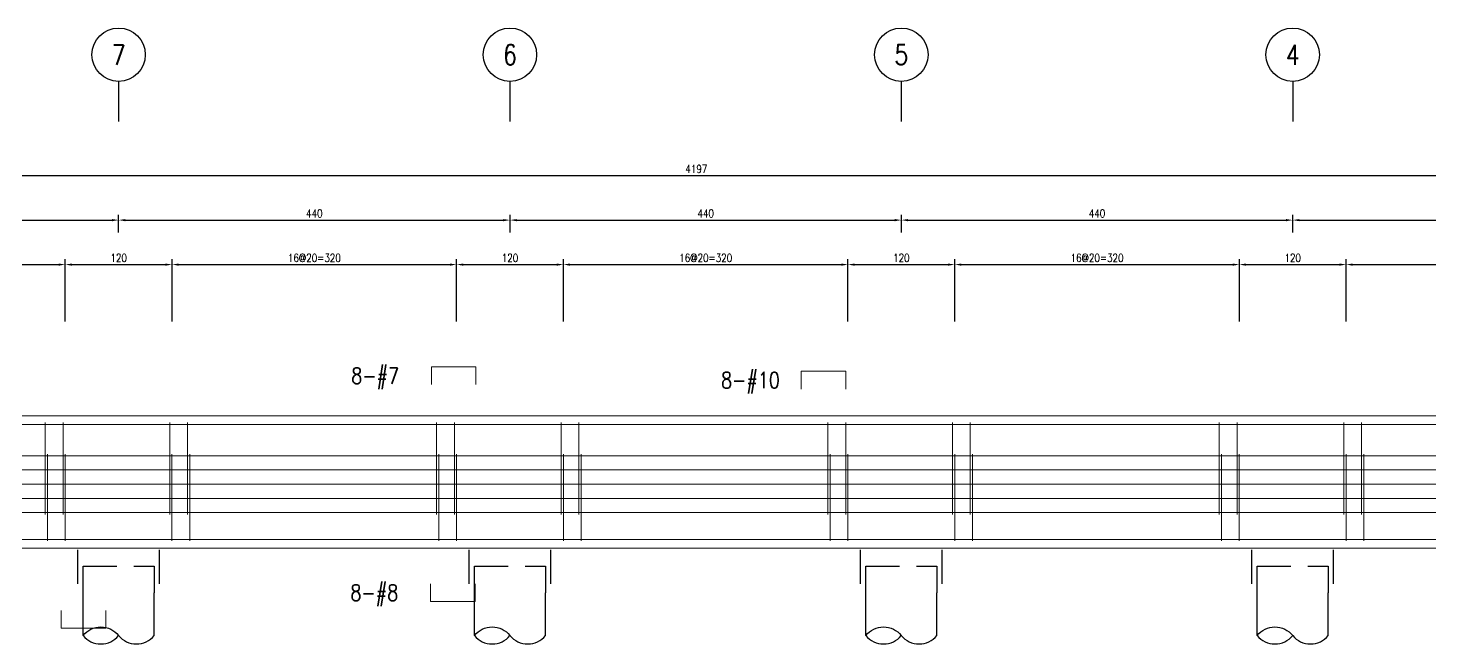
# Model space of a CAD drawing. Extents: x -4754 to 4976, y -19960 to 3841.
# Drawn here: x 1082 to 2658, y -17001 to -16309 of the extents above; entities that cross this region are included whole.
import ezdxf
from ezdxf.enums import TextEntityAlignment as Align

# ---------------------------------------------------------------- set-up
doc = ezdxf.new("R2010")
doc.units = 0
doc.header["$LTSCALE"] = 3
doc.linetypes.add('DASHED', pattern=[19.05, 12.7, -6.35])
doc.layers.get('0').update_dxf_attribs({"linetype": 'CONTINUOUS'})
doc.layers.add('HB_0', color=7, linetype='CONTINUOUS', transparency=0.5)
for name, color, linetype in [('HB_DIM', 1, 'CONTINUOUS'), ('HB_TXT_CTEXT', 2, 'CONTINUOUS'), ('鋼筋', 3, 'CONTINUOUS')]:
    doc.layers.add(name, color=color, linetype=linetype)
doc.styles.get("Standard").update_dxf_attribs({"font": 'ROMANS.shx', "width": 0.8, "bigfont": 'chineset.shx'})
doc.dimstyles.new('30', dxfattribs={"dimscale": 3, "dimtxt": 3, "dimasz": 2.5, "dimexe": 2, "dimexo": 2, "dimgap": 1, "dimtad": 1, "dimdsep": 46, "dimtxsty": 'Standard', "dimcen": 0, "dimclrd": 256, "dimclre": 256, "dimclrt": 2, "dimadec": 0, "dimazin": 0, "dimtfac": 1, "dimtix": 1, "dimtmove": 2, "dimatfit": 3, "dimfxl": 1, "dimtolj": 1, "dimtzin": 0, "dimarcsym": 0})

# ---------------------------------------------------------------- blocks, each defined once
blk = doc.blocks.new('pile_vertical')
at = {"color": 252, "linetype": 'DASHED'}
for p, q in [((-46, -40), (-46, 0)), ((46, -40), (46, 0))]:
    blk.add_line(p, q, dxfattribs=at)
at = {"linetype": 'Continuous'}
for p, q in [((-40, -98.1), (-40, -50)), ((40, -98.1), (40, -50))]:
    blk.add_line(p, q, dxfattribs=at)
at = {"color": 252, "linetype": 'DASHED'}
blk.add_lwpolyline([(-40, -50), (-40, -20), (40, -20), (40, -50)], dxfattribs=at)
at = {"linetype": 'Continuous'}
for points in [[(-40, -98.1, -0.48), (0, -98.1, 0.48), (40, -98.1, 0.48)], [(-40, -98.1, 0.48), (0, -98.1, 0.48)]]:
    blk.add_lwpolyline(points, format="xyb", dxfattribs=at)
blk = doc.blocks.new('line_guide')
at = {"color": 4, "linetype": 'Continuous'}
blk.add_line((0, 0), (0, -45), dxfattribs=at)
blk.add_circle((0, 30), 30, dxfattribs=at)
at = {"color": 4, "linetype": 'Continuous', "width": 0.8}
blk.add_attdef('A', text='', height=22.5, dxfattribs=at).set_placement((0, 30), align=Align.MIDDLE)
blk = doc.blocks.new('*D426')
at = {"layer": 'HB_DIM', "linetype": 'Continuous', "lineweight": -2}
for p, q in [((803.6, -16638.8), (803.6, -16568.8)), ((811.1, -16574.8), (1116.1, -16574.8)), ((1123.6, -16638.8), (1123.6, -16568.8))]:
    blk.add_line(p, q, dxfattribs=at)
at = {"layer": 'HB_DIM'}
for points in [[(811.1, -16573.6), (811.1, -16576.1), (803.6, -16574.8)], [(1116.1, -16576.1), (1116.1, -16573.6), (1123.6, -16574.8)]]:
    blk.add_solid(points, dxfattribs=at)
at = {"layer": 'HB_DIM', "color": 2, "linetype": 'Continuous', "insert": (963.6, -16567.3), "char_height": 9, "attachment_point": 5, "rotation": 0}
blk.add_mtext('\\A1;16@20=320', dxfattribs=at)
blk = doc.blocks.new('*D427')
at = {"layer": 'HB_DIM', "linetype": 'Continuous', "lineweight": -2}
for p, q in [((1123.6, -16638.8), (1123.6, -16568.8)), ((1131.1, -16574.8), (1236.1, -16574.8)), ((1243.6, -16638.8), (1243.6, -16568.8))]:
    blk.add_line(p, q, dxfattribs=at)
at = {"layer": 'HB_DIM'}
for points in [[(1131.1, -16573.6), (1131.1, -16576.1), (1123.6, -16574.8)], [(1236.1, -16576.1), (1236.1, -16573.6), (1243.6, -16574.8)]]:
    blk.add_solid(points, dxfattribs=at)
at = {"layer": 'HB_DIM', "color": 2, "linetype": 'Continuous', "insert": (1183.6, -16567.3), "char_height": 9, "attachment_point": 5, "rotation": 0}
blk.add_mtext('\\A1;120', dxfattribs=at)
blk = doc.blocks.new('*D428')
at = {"layer": 'HB_DIM', "linetype": 'Continuous', "lineweight": -2}
for p, q in [((1243.6, -16638.8), (1243.6, -16568.8)), ((1251.1, -16574.8), (1556.1, -16574.8)), ((1563.6, -16638.8), (1563.6, -16568.8))]:
    blk.add_line(p, q, dxfattribs=at)
at = {"layer": 'HB_DIM'}
for points in [[(1251.1, -16573.6), (1251.1, -16576.1), (1243.6, -16574.8)], [(1556.1, -16576.1), (1556.1, -16573.6), (1563.6, -16574.8)]]:
    blk.add_solid(points, dxfattribs=at)
at = {"layer": 'HB_DIM', "color": 2, "linetype": 'Continuous', "insert": (1403.6, -16567.3), "char_height": 9, "attachment_point": 5, "rotation": 0}
blk.add_mtext('\\A1;16@20=320', dxfattribs=at)
blk = doc.blocks.new('*D429')
at = {"layer": 'HB_DIM', "linetype": 'Continuous', "lineweight": -2}
for p, q in [((1563.6, -16638.8), (1563.6, -16568.8)), ((1571.1, -16574.8), (1676.1, -16574.8)), ((1683.6, -16638.8), (1683.6, -16568.8))]:
    blk.add_line(p, q, dxfattribs=at)
at = {"layer": 'HB_DIM'}
for points in [[(1571.1, -16573.6), (1571.1, -16576.1), (1563.6, -16574.8)], [(1676.1, -16576.1), (1676.1, -16573.6), (1683.6, -16574.8)]]:
    blk.add_solid(points, dxfattribs=at)
at = {"layer": 'HB_DIM', "color": 2, "linetype": 'Continuous', "insert": (1623.6, -16567.3), "char_height": 9, "attachment_point": 5, "rotation": 0}
blk.add_mtext('\\A1;120', dxfattribs=at)
blk = doc.blocks.new('*D430')
at = {"layer": 'HB_DIM', "linetype": 'Continuous', "lineweight": -2}
for p, q in [((1683.6, -16638.8), (1683.6, -16568.8)), ((1691.1, -16574.8), (1996.1, -16574.8)), ((2003.6, -16638.8), (2003.6, -16568.8))]:
    blk.add_line(p, q, dxfattribs=at)
at = {"layer": 'HB_DIM'}
for points in [[(1691.1, -16573.6), (1691.1, -16576.1), (1683.6, -16574.8)], [(1996.1, -16576.1), (1996.1, -16573.6), (2003.6, -16574.8)]]:
    blk.add_solid(points, dxfattribs=at)
at = {"layer": 'HB_DIM', "color": 2, "linetype": 'Continuous', "insert": (1843.6, -16567.3), "char_height": 9, "attachment_point": 5, "rotation": 0}
blk.add_mtext('\\A1;16@20=320', dxfattribs=at)
blk = doc.blocks.new('*D431')
at = {"layer": 'HB_DIM', "linetype": 'Continuous', "lineweight": -2}
for p, q in [((2003.6, -16638.8), (2003.6, -16568.8)), ((2011.1, -16574.8), (2116.1, -16574.8)), ((2123.6, -16638.8), (2123.6, -16568.8))]:
    blk.add_line(p, q, dxfattribs=at)
at = {"layer": 'HB_DIM'}
for points in [[(2011.1, -16573.6), (2011.1, -16576.1), (2003.6, -16574.8)], [(2116.1, -16576.1), (2116.1, -16573.6), (2123.6, -16574.8)]]:
    blk.add_solid(points, dxfattribs=at)
at = {"layer": 'HB_DIM', "color": 2, "linetype": 'Continuous', "insert": (2063.6, -16567.3), "char_height": 9, "attachment_point": 5, "rotation": 0}
blk.add_mtext('\\A1;120', dxfattribs=at)
blk = doc.blocks.new('*D432')
at = {"layer": 'HB_DIM', "linetype": 'Continuous', "lineweight": -2}
for p, q in [((2123.6, -16638.8), (2123.6, -16568.8)), ((2131.1, -16574.8), (2436.1, -16574.8)), ((2443.6, -16638.8), (2443.6, -16568.8))]:
    blk.add_line(p, q, dxfattribs=at)
at = {"layer": 'HB_DIM'}
for points in [[(2131.1, -16573.6), (2131.1, -16576.1), (2123.6, -16574.8)], [(2436.1, -16576.1), (2436.1, -16573.6), (2443.6, -16574.8)]]:
    blk.add_solid(points, dxfattribs=at)
at = {"layer": 'HB_DIM', "color": 2, "linetype": 'Continuous', "insert": (2283.6, -16567.3), "char_height": 9, "attachment_point": 5, "rotation": 0}
blk.add_mtext('\\A1;16@20=320', dxfattribs=at)
blk = doc.blocks.new('*D433')
at = {"layer": 'HB_DIM', "linetype": 'Continuous', "lineweight": -2}
for p, q in [((2443.6, -16638.8), (2443.6, -16568.8)), ((2451.1, -16574.8), (2556.1, -16574.8)), ((2563.6, -16638.8), (2563.6, -16568.8))]:
    blk.add_line(p, q, dxfattribs=at)
at = {"layer": 'HB_DIM'}
for points in [[(2451.1, -16573.6), (2451.1, -16576.1), (2443.6, -16574.8)], [(2556.1, -16576.1), (2556.1, -16573.6), (2563.6, -16574.8)]]:
    blk.add_solid(points, dxfattribs=at)
at = {"layer": 'HB_DIM', "color": 2, "linetype": 'Continuous', "insert": (2503.6, -16567.3), "char_height": 9, "attachment_point": 5, "rotation": 0}
blk.add_mtext('\\A1;120', dxfattribs=at)
blk = doc.blocks.new('*D434')
at = {"layer": 'HB_DIM', "linetype": 'Continuous', "lineweight": -2}
for p, q in [((2563.6, -16638.8), (2563.6, -16568.8)), ((2571.1, -16574.8), (2876.1, -16574.8)), ((2883.6, -16638.8), (2883.6, -16568.8))]:
    blk.add_line(p, q, dxfattribs=at)
at = {"layer": 'HB_DIM'}
for points in [[(2571.1, -16573.6), (2571.1, -16576.1), (2563.6, -16574.8)], [(2876.1, -16576.1), (2876.1, -16573.6), (2883.6, -16574.8)]]:
    blk.add_solid(points, dxfattribs=at)
at = {"layer": 'HB_DIM', "color": 2, "linetype": 'Continuous', "insert": (2723.6, -16567.3), "char_height": 9, "attachment_point": 5, "rotation": 0}
blk.add_mtext('\\A1;16@20=320', dxfattribs=at)
blk = doc.blocks.new('*D440')
at = {"layer": 'HB_DIM', "linetype": 'Continuous', "lineweight": -2}
for p, q in [((-265.4, -16638.8), (-265.4, -16468.8)), ((3931.6, -16638.8), (3931.6, -16468.8)), ((-257.9, -16474.8), (3924.1, -16474.8))]:
    blk.add_line(p, q, dxfattribs=at)
at = {"layer": 'HB_DIM'}
for points in [[(-257.9, -16473.6), (-257.9, -16476.1), (-265.4, -16474.8)], [(3924.1, -16476.1), (3924.1, -16473.6), (3931.6, -16474.8)]]:
    blk.add_solid(points, dxfattribs=at)
at = {"layer": 'HB_DIM', "color": 2, "linetype": 'Continuous', "insert": (1833.1, -16467.3), "char_height": 9, "attachment_point": 5, "rotation": 0}
blk.add_mtext('\\A1;4197', dxfattribs=at)
blk = doc.blocks.new('*D444')
at = {"layer": 'HB_DIM', "linetype": 'Continuous', "lineweight": -2}
for p, q in [((743.6, -16538.8), (743.6, -16518.8)), ((751.1, -16524.8), (1176.1, -16524.8)), ((1183.6, -16538.8), (1183.6, -16518.8))]:
    blk.add_line(p, q, dxfattribs=at)
at = {"layer": 'HB_DIM'}
for points in [[(751.1, -16523.6), (751.1, -16526.1), (743.6, -16524.8)], [(1176.1, -16526.1), (1176.1, -16523.6), (1183.6, -16524.8)]]:
    blk.add_solid(points, dxfattribs=at)
at = {"layer": 'HB_DIM', "color": 2, "linetype": 'Continuous', "insert": (963.6, -16517.3), "char_height": 9, "attachment_point": 5, "rotation": 0}
blk.add_mtext('\\A1;440', dxfattribs=at)
blk = doc.blocks.new('*D445')
at = {"layer": 'HB_DIM', "linetype": 'Continuous', "lineweight": -2}
for p, q in [((1183.6, -16538.8), (1183.6, -16518.8)), ((1191.1, -16524.8), (1616.1, -16524.8)), ((1623.6, -16538.8), (1623.6, -16518.8))]:
    blk.add_line(p, q, dxfattribs=at)
at = {"layer": 'HB_DIM'}
for points in [[(1191.1, -16523.6), (1191.1, -16526.1), (1183.6, -16524.8)], [(1616.1, -16526.1), (1616.1, -16523.6), (1623.6, -16524.8)]]:
    blk.add_solid(points, dxfattribs=at)
at = {"layer": 'HB_DIM', "color": 2, "linetype": 'Continuous', "insert": (1403.6, -16517.3), "char_height": 9, "attachment_point": 5, "rotation": 0}
blk.add_mtext('\\A1;440', dxfattribs=at)
blk = doc.blocks.new('*D446')
at = {"layer": 'HB_DIM', "linetype": 'Continuous', "lineweight": -2}
for p, q in [((1623.6, -16538.8), (1623.6, -16518.8)), ((1631.1, -16524.8), (2056.1, -16524.8)), ((2063.6, -16538.8), (2063.6, -16518.8))]:
    blk.add_line(p, q, dxfattribs=at)
at = {"layer": 'HB_DIM'}
for points in [[(1631.1, -16523.6), (1631.1, -16526.1), (1623.6, -16524.8)], [(2056.1, -16526.1), (2056.1, -16523.6), (2063.6, -16524.8)]]:
    blk.add_solid(points, dxfattribs=at)
at = {"layer": 'HB_DIM', "color": 2, "linetype": 'Continuous', "insert": (1843.6, -16517.3), "char_height": 9, "attachment_point": 5, "rotation": 0}
blk.add_mtext('\\A1;440', dxfattribs=at)
blk = doc.blocks.new('*D447')
at = {"layer": 'HB_DIM', "linetype": 'Continuous', "lineweight": -2}
for p, q in [((2063.6, -16538.8), (2063.6, -16518.8)), ((2071.1, -16524.8), (2496.1, -16524.8)), ((2503.6, -16538.8), (2503.6, -16518.8))]:
    blk.add_line(p, q, dxfattribs=at)
at = {"layer": 'HB_DIM'}
for points in [[(2071.1, -16523.6), (2071.1, -16526.1), (2063.6, -16524.8)], [(2496.1, -16526.1), (2496.1, -16523.6), (2503.6, -16524.8)]]:
    blk.add_solid(points, dxfattribs=at)
at = {"layer": 'HB_DIM', "color": 2, "linetype": 'Continuous', "insert": (2283.6, -16517.3), "char_height": 9, "attachment_point": 5, "rotation": 0}
blk.add_mtext('\\A1;440', dxfattribs=at)
blk = doc.blocks.new('*D448')
at = {"layer": 'HB_DIM', "linetype": 'Continuous', "lineweight": -2}
for p, q in [((2503.6, -16538.8), (2503.6, -16518.8)), ((2511.1, -16524.8), (2936.1, -16524.8)), ((2943.6, -16538.8), (2943.6, -16518.8))]:
    blk.add_line(p, q, dxfattribs=at)
at = {"layer": 'HB_DIM'}
for points in [[(2511.1, -16523.6), (2511.1, -16526.1), (2503.6, -16524.8)], [(2936.1, -16526.1), (2936.1, -16523.6), (2943.6, -16524.8)]]:
    blk.add_solid(points, dxfattribs=at)
at = {"layer": 'HB_DIM', "color": 2, "linetype": 'Continuous', "insert": (2723.6, -16517.3), "char_height": 9, "attachment_point": 5, "rotation": 0}
blk.add_mtext('\\A1;440', dxfattribs=at)

msp = doc.modelspace()

# ---------------------------------------------------------------- linework, layer by layer
at = {"layer": 'HB_0', "lineweight": 5}
msp.add_lwpolyline([(-265.427, -16893.802), (-265.427, -16744.802), (3931.573, -16744.802), (3931.573, -16893.802), (-265.427, -16893.802)], dxfattribs=at)
at = {"layer": 'HB_DIM', "color": 1, "linetype": 'Continuous'}
for points in [[(1417.327, -16789.802, 0, 1.25, 0), (1417.327, -16774.802, 0, 0, 0), (1417.327, -16699.802, 0, 0, 0), (1435.327, -16699.802, 0, 0, 0)], [(1833.073, -16754.802, 0, 1.25, 0), (1833.073, -16739.802, 0, 0, 0), (1833.073, -16704.802, 0, 0, 0), (1851.073, -16704.802, 0, 0, 0)], [(1416.351, -16853.802, 0, 1.25, 0), (1416.351, -16868.802, 0, 0, 0), (1416.351, -16943.802, 0, 0, 0), (1434.351, -16943.802, 0, 0, 0)]]:
    msp.add_lwpolyline(points, format="xyseb", dxfattribs=at)
at = {"layer": 'HB_TXT_CTEXT', "lineweight": 5}
for points in [[(1535.327, -16709.802, -50), (1535.327, -16689.802, -50), (1585.327, -16689.802, -50), (1585.327, -16709.802, -50)], [(1951.073, -16714.802, -38), (1951.073, -16694.802, -38), (2001.073, -16694.802, -38), (2001.073, -16714.802, -38)], [(1534.351, -16933.802, -50), (1534.351, -16953.802, -50), (1584.351, -16953.802, -50), (1584.351, -16933.802, -50)], [(1119.147, -16963.802, -50), (1119.147, -16983.802, -50), (1169.147, -16983.802, -50), (1169.147, -16963.802, -50)]]:
    msp.add_polyline3d(points, dxfattribs=at)
at = {"layer": '鋼筋', "lineweight": 5}
for p, q in [((-244.937, -16754.802, -38), (3911.083, -16754.802, -38)), ((-244.937, -16754.802, -27.143), (3911.083, -16754.802, -27.143)), ((-244.937, -16754.802, -16.286), (3911.083, -16754.802, -16.286)), ((-244.937, -16754.802, -5.429), (3911.083, -16754.802, -5.429)), ((-244.937, -16754.802, 5.429), (3911.083, -16754.802, 5.429)), ((-244.937, -16754.802, 16.286), (3911.083, -16754.802, 16.286)), ((-244.937, -16754.802, 27.143), (3911.083, -16754.802, 27.143)), ((-244.937, -16754.802, 38), (3911.083, -16754.802, 38)), ((1101.033, -16763.352, 33.895), (1101.033, -16755.732, 33.895)), ((1101.033, -16755.732, 40.245), (1101.033, -16852.872, 40.245)), ((1101.033, -16852.872, -40.245), (1101.033, -16755.732, -40.245)), ((1101.033, -16755.732, -33.895), (1101.033, -16763.352, -33.895)), ((1121.033, -16763.352, 33.895), (1121.033, -16755.732, 33.895)), ((1121.033, -16755.732, 40.245), (1121.033, -16852.872, 40.245)), ((1121.033, -16852.872, -40.245), (1121.033, -16755.732, -40.245)), ((1121.033, -16755.732, -33.895), (1121.033, -16763.352, -33.895)), ((1241.033, -16763.352, 33.895), (1241.033, -16755.732, 33.895)), ((1241.033, -16755.732, 40.245), (1241.033, -16852.872, 40.245)), ((1241.033, -16852.872, -40.245), (1241.033, -16755.732, -40.245)), ((1241.033, -16755.732, -33.895), (1241.033, -16763.352, -33.895)), ((1261.033, -16763.352, 33.895), (1261.033, -16755.732, 33.895)), ((1261.033, -16755.732, 40.245), (1261.033, -16852.872, 40.245)), ((1261.033, -16852.872, -40.245), (1261.033, -16755.732, -40.245)), ((1261.033, -16755.732, -33.895), (1261.033, -16763.352, -33.895)), ((1541.033, -16763.352, 33.895), (1541.033, -16755.732, 33.895)), ((1541.033, -16755.732, 40.245), (1541.033, -16852.872, 40.245)), ((1541.033, -16852.872, -40.245), (1541.033, -16755.732, -40.245)), ((1541.033, -16755.732, -33.895), (1541.033, -16763.352, -33.895)), ((1561.033, -16763.352, 33.895), (1561.033, -16755.732, 33.895)), ((1561.033, -16755.732, 40.245), (1561.033, -16852.872, 40.245)), ((1561.033, -16852.872, -40.245), (1561.033, -16755.732, -40.245)), ((1561.033, -16755.732, -33.895), (1561.033, -16763.352, -33.895)), ((1681.033, -16763.352, 33.895), (1681.033, -16755.732, 33.895)), ((1681.033, -16755.732, 40.245), (1681.033, -16852.872, 40.245)), ((1681.033, -16852.872, -40.245), (1681.033, -16755.732, -40.245)), ((1681.033, -16755.732, -33.895), (1681.033, -16763.352, -33.895)), ((1701.033, -16763.352, 33.895), (1701.033, -16755.732, 33.895)), ((1701.033, -16755.732, 40.245), (1701.033, -16852.872, 40.245)), ((1701.033, -16852.872, -40.245), (1701.033, -16755.732, -40.245)), ((1701.033, -16755.732, -33.895), (1701.033, -16763.352, -33.895)), ((1981.033, -16763.352, 33.895), (1981.033, -16755.732, 33.895)), ((1981.033, -16755.732, 40.245), (1981.033, -16852.872, 40.245)), ((1981.033, -16852.872, -40.245), (1981.033, -16755.732, -40.245)), ((1981.033, -16755.732, -33.895), (1981.033, -16763.352, -33.895)), ((2001.033, -16763.352, 33.895), (2001.033, -16755.732, 33.895)), ((2001.033, -16755.732, 40.245), (2001.033, -16852.872, 40.245)), ((2001.033, -16852.872, -40.245), (2001.033, -16755.732, -40.245)), ((2001.033, -16755.732, -33.895), (2001.033, -16763.352, -33.895)), ((2121.033, -16763.352, 33.895), (2121.033, -16755.732, 33.895)), ((2121.033, -16755.732, 40.245), (2121.033, -16852.872, 40.245)), ((2121.033, -16852.872, -40.245), (2121.033, -16755.732, -40.245)), ((2121.033, -16755.732, -33.895), (2121.033, -16763.352, -33.895)), ((2141.033, -16763.352, 33.895), (2141.033, -16755.732, 33.895)), ((2141.033, -16755.732, 40.245), (2141.033, -16852.872, 40.245)), ((2141.033, -16852.872, -40.245), (2141.033, -16755.732, -40.245)), ((2141.033, -16755.732, -33.895), (2141.033, -16763.352, -33.895)), ((2421.033, -16763.352, 33.895), (2421.033, -16755.732, 33.895)), ((2421.033, -16755.732, 40.245), (2421.033, -16852.872, 40.245)), ((2421.033, -16852.872, -40.245), (2421.033, -16755.732, -40.245)), ((2421.033, -16755.732, -33.895), (2421.033, -16763.352, -33.895)), ((2441.033, -16763.352, 33.895), (2441.033, -16755.732, 33.895)), ((2441.033, -16755.732, 40.245), (2441.033, -16852.872, 40.245)), ((2441.033, -16852.872, -40.245), (2441.033, -16755.732, -40.245)), ((2441.033, -16755.732, -33.895), (2441.033, -16763.352, -33.895)), ((2561.033, -16763.352, 33.895), (2561.033, -16755.732, 33.895)), ((2561.033, -16755.732, 40.245), (2561.033, -16852.872, 40.245)), ((2561.033, -16852.872, -40.245), (2561.033, -16755.732, -40.245)), ((2561.033, -16755.732, -33.895), (2561.033, -16763.352, -33.895)), ((2581.033, -16763.352, 33.895), (2581.033, -16755.732, 33.895)), ((2581.033, -16755.732, 40.245), (2581.033, -16852.872, 40.245)), ((2581.033, -16852.872, -40.245), (2581.033, -16755.732, -40.245)), ((2581.033, -16755.732, -33.895), (2581.033, -16763.352, -33.895)), ((-245.657, -16789.802, -50), (3911.803, -16789.802, -50)), ((-245.657, -16789.802, -35.714), (3911.803, -16789.802, -35.714)), ((-245.657, -16789.802, -21.429), (3911.803, -16789.802, -21.429)), ((-245.657, -16789.802, -7.143), (3911.803, -16789.802, -7.143)), ((-245.657, -16789.802, 7.143), (3911.803, -16789.802, 7.143)), ((-245.657, -16789.802, 21.429), (3911.803, -16789.802, 21.429)), ((-245.657, -16789.802, 35.714), (3911.803, -16789.802, 35.714)), ((-245.657, -16789.802, 50), (3911.803, -16789.802, 50)), ((1103.573, -16798.852, 45.395), (1103.573, -16791.232, 45.395)), ((1103.573, -16791.232, 51.745), (1103.573, -16882.372, 51.745)), ((1103.573, -16882.372, -51.745), (1103.573, -16791.232, -51.745)), ((1103.573, -16791.232, -45.395), (1103.573, -16798.852, -45.395)), ((1123.573, -16798.852, 45.395), (1123.573, -16791.232, 45.395)), ((1123.573, -16791.232, 51.745), (1123.573, -16882.372, 51.745)), ((1123.573, -16882.372, -51.745), (1123.573, -16791.232, -51.745)), ((1123.573, -16791.232, -45.395), (1123.573, -16798.852, -45.395)), ((1243.573, -16798.852, 45.395), (1243.573, -16791.232, 45.395)), ((1243.573, -16791.232, 51.745), (1243.573, -16882.372, 51.745)), ((1243.573, -16882.372, -51.745), (1243.573, -16791.232, -51.745)), ((1243.573, -16791.232, -45.395), (1243.573, -16798.852, -45.395)), ((1263.573, -16798.852, 45.395), (1263.573, -16791.232, 45.395)), ((1263.573, -16791.232, 51.745), (1263.573, -16882.372, 51.745)), ((1263.573, -16882.372, -51.745), (1263.573, -16791.232, -51.745)), ((1263.573, -16791.232, -45.395), (1263.573, -16798.852, -45.395)), ((1543.573, -16798.852, 45.395), (1543.573, -16791.232, 45.395)), ((1543.573, -16791.232, 51.745), (1543.573, -16882.372, 51.745)), ((1543.573, -16882.372, -51.745), (1543.573, -16791.232, -51.745)), ((1543.573, -16791.232, -45.395), (1543.573, -16798.852, -45.395)), ((1563.573, -16798.852, 45.395), (1563.573, -16791.232, 45.395)), ((1563.573, -16791.232, 51.745), (1563.573, -16882.372, 51.745)), ((1563.573, -16882.372, -51.745), (1563.573, -16791.232, -51.745)), ((1563.573, -16791.232, -45.395), (1563.573, -16798.852, -45.395)), ((1683.573, -16798.852, 45.395), (1683.573, -16791.232, 45.395)), ((1683.573, -16791.232, 51.745), (1683.573, -16882.372, 51.745)), ((1683.573, -16882.372, -51.745), (1683.573, -16791.232, -51.745)), ((1683.573, -16791.232, -45.395), (1683.573, -16798.852, -45.395)), ((1703.573, -16798.852, 45.395), (1703.573, -16791.232, 45.395)), ((1703.573, -16791.232, 51.745), (1703.573, -16882.372, 51.745)), ((1703.573, -16882.372, -51.745), (1703.573, -16791.232, -51.745)), ((1703.573, -16791.232, -45.395), (1703.573, -16798.852, -45.395)), ((1983.573, -16798.852, 45.395), (1983.573, -16791.232, 45.395)), ((1983.573, -16791.232, 51.745), (1983.573, -16882.372, 51.745)), ((1983.573, -16882.372, -51.745), (1983.573, -16791.232, -51.745)), ((1983.573, -16791.232, -45.395), (1983.573, -16798.852, -45.395)), ((2003.573, -16798.852, 45.395), (2003.573, -16791.232, 45.395)), ((2003.573, -16791.232, 51.745), (2003.573, -16882.372, 51.745)), ((2003.573, -16882.372, -51.745), (2003.573, -16791.232, -51.745)), ((2003.573, -16791.232, -45.395), (2003.573, -16798.852, -45.395)), ((2123.573, -16798.852, 45.395), (2123.573, -16791.232, 45.395)), ((2123.573, -16791.232, 51.745), (2123.573, -16882.372, 51.745)), ((2123.573, -16882.372, -51.745), (2123.573, -16791.232, -51.745)), ((2123.573, -16791.232, -45.395), (2123.573, -16798.852, -45.395)), ((2143.573, -16798.852, 45.395), (2143.573, -16791.232, 45.395)), ((2143.573, -16791.232, 51.745), (2143.573, -16882.372, 51.745)), ((2143.573, -16882.372, -51.745), (2143.573, -16791.232, -51.745)), ((2143.573, -16791.232, -45.395), (2143.573, -16798.852, -45.395)), ((2423.573, -16798.852, 45.395), (2423.573, -16791.232, 45.395)), ((2423.573, -16791.232, 51.745), (2423.573, -16882.372, 51.745)), ((2423.573, -16882.372, -51.745), (2423.573, -16791.232, -51.745)), ((2423.573, -16791.232, -45.395), (2423.573, -16798.852, -45.395)), ((2443.573, -16798.852, 45.395), (2443.573, -16791.232, 45.395)), ((2443.573, -16791.232, 51.745), (2443.573, -16882.372, 51.745)), ((2443.573, -16882.372, -51.745), (2443.573, -16791.232, -51.745)), ((2443.573, -16791.232, -45.395), (2443.573, -16798.852, -45.395)), ((2563.573, -16798.852, 45.395), (2563.573, -16791.232, 45.395)), ((2563.573, -16791.232, 51.745), (2563.573, -16882.372, 51.745)), ((2563.573, -16882.372, -51.745), (2563.573, -16791.232, -51.745)), ((2563.573, -16791.232, -45.395), (2563.573, -16798.852, -45.395)), ((2583.573, -16798.852, 45.395), (2583.573, -16791.232, 45.395)), ((2583.573, -16791.232, 51.745), (2583.573, -16882.372, 51.745)), ((2583.573, -16882.372, -51.745), (2583.573, -16791.232, -51.745)), ((2583.573, -16791.232, -45.395), (2583.573, -16798.852, -45.395)), ((-243.427, -16805.802, -50), (3909.573, -16805.802, -50)), ((-243.427, -16805.802, 50), (3909.573, -16805.802, 50)), ((-243.427, -16821.802, -50), (3909.573, -16821.802, -50)), ((-243.427, -16821.802, 50), (3909.573, -16821.802, 50)), ((-243.427, -16837.802, -50), (3909.573, -16837.802, -50)), ((-243.427, -16837.802, 50), (3909.573, -16837.802, 50)), ((-250.537, -16853.802, -50), (3916.683, -16853.802, -50)), ((-250.537, -16853.802, -35.714), (3916.683, -16853.802, -35.714)), ((-250.537, -16853.802, -21.429), (3916.683, -16853.802, -21.429)), ((-250.537, -16853.802, -7.143), (3916.683, -16853.802, -7.143)), ((-250.537, -16853.802, 7.143), (3916.683, -16853.802, 7.143)), ((-250.537, -16853.802, 21.429), (3916.683, -16853.802, 21.429)), ((-250.537, -16853.802, 35.714), (3916.683, -16853.802, 35.714)), ((-250.537, -16853.802, 50), (3916.683, -16853.802, 50)), ((1101.033, -16856.047, 37.07), (1101.033, -16856.047, -37.07)), ((1121.033, -16856.047, 37.07), (1121.033, -16856.047, -37.07)), ((1241.033, -16856.047, 37.07), (1241.033, -16856.047, -37.07)), ((1261.033, -16856.047, 37.07), (1261.033, -16856.047, -37.07)), ((1541.033, -16856.047, 37.07), (1541.033, -16856.047, -37.07)), ((1561.033, -16856.047, 37.07), (1561.033, -16856.047, -37.07)), ((1681.033, -16856.047, 37.07), (1681.033, -16856.047, -37.07)), ((1701.033, -16856.047, 37.07), (1701.033, -16856.047, -37.07)), ((1981.033, -16856.047, 37.07), (1981.033, -16856.047, -37.07)), ((2001.033, -16856.047, 37.07), (2001.033, -16856.047, -37.07)), ((2121.033, -16856.047, 37.07), (2121.033, -16856.047, -37.07)), ((2141.033, -16856.047, 37.07), (2141.033, -16856.047, -37.07)), ((2421.033, -16856.047, 37.07), (2421.033, -16856.047, -37.07)), ((2441.033, -16856.047, 37.07), (2441.033, -16856.047, -37.07)), ((2561.033, -16856.047, 37.07), (2561.033, -16856.047, -37.07)), ((2581.033, -16856.047, 37.07), (2581.033, -16856.047, -37.07)), ((-246.742, -16883.802, -50), (3912.888, -16883.802, -50)), ((-246.742, -16883.802, -35.714), (3912.888, -16883.802, -35.714)), ((-246.742, -16883.802, -21.429), (3912.888, -16883.802, -21.429)), ((-246.742, -16883.802, -7.143), (3912.888, -16883.802, -7.143)), ((-246.742, -16883.802, 7.143), (3912.888, -16883.802, 7.143)), ((-246.742, -16883.802, 21.429), (3912.888, -16883.802, 21.429)), ((-246.742, -16883.802, 35.714), (3912.888, -16883.802, 35.714)), ((-246.742, -16883.802, 50), (3912.888, -16883.802, 50)), ((1103.573, -16885.547, 48.57), (1103.573, -16885.547, -48.57)), ((1123.573, -16885.547, 48.57), (1123.573, -16885.547, -48.57)), ((1243.573, -16885.547, 48.57), (1243.573, -16885.547, -48.57)), ((1263.573, -16885.547, 48.57), (1263.573, -16885.547, -48.57)), ((1543.573, -16885.547, 48.57), (1543.573, -16885.547, -48.57)), ((1563.573, -16885.547, 48.57), (1563.573, -16885.547, -48.57)), ((1683.573, -16885.547, 48.57), (1683.573, -16885.547, -48.57)), ((1703.573, -16885.547, 48.57), (1703.573, -16885.547, -48.57)), ((1983.573, -16885.547, 48.57), (1983.573, -16885.547, -48.57)), ((2003.573, -16885.547, 48.57), (2003.573, -16885.547, -48.57)), ((2123.573, -16885.547, 48.57), (2123.573, -16885.547, -48.57)), ((2143.573, -16885.547, 48.57), (2143.573, -16885.547, -48.57)), ((2423.573, -16885.547, 48.57), (2423.573, -16885.547, -48.57)), ((2443.573, -16885.547, 48.57), (2443.573, -16885.547, -48.57)), ((2563.573, -16885.547, 48.57), (2563.573, -16885.547, -48.57)), ((2583.573, -16885.547, 48.57), (2583.573, -16885.547, -48.57))]:
    msp.add_line(p, q, dxfattribs=at)
at = {"layer": '鋼筋', "lineweight": 5, "extrusion": (1, -2.44929e-16, 0)}
for centre, start, end in [((-16755.732, 37.07, 1101.033), 270, 90), ((-16755.732, -37.07, 1101.033), 270, 90), ((-16755.732, 37.07, 1121.033), 270, 90), ((-16755.732, -37.07, 1121.033), 270, 90), ((-16755.732, 37.07, 1241.033), 270, 90), ((-16755.732, -37.07, 1241.033), 270, 90), ((-16755.732, 37.07, 1261.033), 270, 90), ((-16755.732, -37.07, 1261.033), 270, 90), ((-16755.732, 37.07, 1541.033), 270, 90), ((-16755.732, -37.07, 1541.033), 270, 90), ((-16755.732, 37.07, 1561.033), 270, 90), ((-16755.732, -37.07, 1561.033), 270, 90), ((-16755.732, 37.07, 1681.033), 270, 90), ((-16755.732, -37.07, 1681.033), 270, 90), ((-16755.732, 37.07, 1701.033), 270, 90), ((-16755.732, -37.07, 1701.033), 270, 90), ((-16755.732, 37.07, 1981.033), 270, 90), ((-16755.732, -37.07, 1981.033), 270, 90), ((-16755.732, 37.07, 2001.033), 270, 90), ((-16755.732, -37.07, 2001.033), 270, 90), ((-16755.732, 37.07, 2121.033), 270, 90), ((-16755.732, -37.07, 2121.033), 270, 90), ((-16755.732, 37.07, 2141.033), 270, 90), ((-16755.732, -37.07, 2141.033), 270, 90), ((-16755.732, 37.07, 2421.033), 270, 90), ((-16755.732, -37.07, 2421.033), 270, 90), ((-16755.732, 37.07, 2441.033), 270, 90), ((-16755.732, -37.07, 2441.033), 270, 90), ((-16755.732, 37.07, 2561.033), 270, 90), ((-16755.732, -37.07, 2561.033), 270, 90), ((-16755.732, 37.07, 2581.033), 270, 90), ((-16755.732, -37.07, 2581.033), 270, 90), ((-16791.232, 48.57, 1103.573), 270, 90), ((-16791.232, -48.57, 1103.573), 270, 90), ((-16791.232, 48.57, 1123.573), 270, 90), ((-16791.232, -48.57, 1123.573), 270, 90), ((-16791.232, 48.57, 1243.573), 270, 90), ((-16791.232, -48.57, 1243.573), 270, 90), ((-16791.232, 48.57, 1263.573), 270, 90), ((-16791.232, -48.57, 1263.573), 270, 90), ((-16791.232, 48.57, 1543.573), 270, 90), ((-16791.232, -48.57, 1543.573), 270, 90), ((-16791.232, 48.57, 1563.573), 270, 90), ((-16791.232, -48.57, 1563.573), 270, 90), ((-16791.232, 48.57, 1683.573), 270, 90), ((-16791.232, -48.57, 1683.573), 270, 90), ((-16791.232, 48.57, 1703.573), 270, 90), ((-16791.232, -48.57, 1703.573), 270, 90), ((-16791.232, 48.57, 1983.573), 270, 90), ((-16791.232, -48.57, 1983.573), 270, 90), ((-16791.232, 48.57, 2003.573), 270, 90), ((-16791.232, -48.57, 2003.573), 270, 90), ((-16791.232, 48.57, 2123.573), 270, 90), ((-16791.232, -48.57, 2123.573), 270, 90), ((-16791.232, 48.57, 2143.573), 270, 90), ((-16791.232, -48.57, 2143.573), 270, 90), ((-16791.232, 48.57, 2423.573), 270, 90), ((-16791.232, -48.57, 2423.573), 270, 90), ((-16791.232, 48.57, 2443.573), 270, 90), ((-16791.232, -48.57, 2443.573), 270, 90), ((-16791.232, 48.57, 2563.573), 270, 90), ((-16791.232, -48.57, 2563.573), 270, 90), ((-16791.232, 48.57, 2583.573), 270, 90), ((-16791.232, -48.57, 2583.573), 270, 90), ((-16852.872, 37.07, 1101.033), 90, 180), ((-16852.872, -37.07, 1101.033), 180, 270), ((-16852.872, 37.07, 1121.033), 90, 180), ((-16852.872, -37.07, 1121.033), 180, 270), ((-16852.872, 37.07, 1241.033), 90, 180), ((-16852.872, -37.07, 1241.033), 180, 270), ((-16852.872, 37.07, 1261.033), 90, 180), ((-16852.872, -37.07, 1261.033), 180, 270), ((-16852.872, 37.07, 1541.033), 90, 180), ((-16852.872, -37.07, 1541.033), 180, 270), ((-16852.872, 37.07, 1561.033), 90, 180), ((-16852.872, -37.07, 1561.033), 180, 270), ((-16852.872, 37.07, 1681.033), 90, 180), ((-16852.872, -37.07, 1681.033), 180, 270), ((-16852.872, 37.07, 1701.033), 90, 180), ((-16852.872, -37.07, 1701.033), 180, 270), ((-16852.872, 37.07, 1981.033), 90, 180), ((-16852.872, -37.07, 1981.033), 180, 270), ((-16852.872, 37.07, 2001.033), 90, 180), ((-16852.872, -37.07, 2001.033), 180, 270), ((-16852.872, 37.07, 2121.033), 90, 180), ((-16852.872, -37.07, 2121.033), 180, 270), ((-16852.872, 37.07, 2141.033), 90, 180), ((-16852.872, -37.07, 2141.033), 180, 270), ((-16852.872, 37.07, 2421.033), 90, 180), ((-16852.872, -37.07, 2421.033), 180, 270), ((-16852.872, 37.07, 2441.033), 90, 180), ((-16852.872, -37.07, 2441.033), 180, 270), ((-16852.872, 37.07, 2561.033), 90, 180), ((-16852.872, -37.07, 2561.033), 180, 270), ((-16852.872, 37.07, 2581.033), 90, 180), ((-16852.872, -37.07, 2581.033), 180, 270), ((-16882.372, 48.57, 1103.573), 90, 180), ((-16882.372, -48.57, 1103.573), 180, 270), ((-16882.372, 48.57, 1123.573), 90, 180), ((-16882.372, -48.57, 1123.573), 180, 270), ((-16882.372, 48.57, 1243.573), 90, 180), ((-16882.372, -48.57, 1243.573), 180, 270), ((-16882.372, 48.57, 1263.573), 90, 180), ((-16882.372, -48.57, 1263.573), 180, 270), ((-16882.372, 48.57, 1543.573), 90, 180), ((-16882.372, -48.57, 1543.573), 180, 270), ((-16882.372, 48.57, 1563.573), 90, 180), ((-16882.372, -48.57, 1563.573), 180, 270), ((-16882.372, 48.57, 1683.573), 90, 180), ((-16882.372, -48.57, 1683.573), 180, 270), ((-16882.372, 48.57, 1703.573), 90, 180), ((-16882.372, -48.57, 1703.573), 180, 270), ((-16882.372, 48.57, 1983.573), 90, 180), ((-16882.372, -48.57, 1983.573), 180, 270), ((-16882.372, 48.57, 2003.573), 90, 180), ((-16882.372, -48.57, 2003.573), 180, 270), ((-16882.372, 48.57, 2123.573), 90, 180), ((-16882.372, -48.57, 2123.573), 180, 270), ((-16882.372, 48.57, 2143.573), 90, 180), ((-16882.372, -48.57, 2143.573), 180, 270), ((-16882.372, 48.57, 2423.573), 90, 180), ((-16882.372, -48.57, 2423.573), 180, 270), ((-16882.372, 48.57, 2443.573), 90, 180), ((-16882.372, -48.57, 2443.573), 180, 270), ((-16882.372, 48.57, 2563.573), 90, 180), ((-16882.372, -48.57, 2563.573), 180, 270), ((-16882.372, 48.57, 2583.573), 90, 180), ((-16882.372, -48.57, 2583.573), 180, 270)]:
    msp.add_arc(centre, 3.175, start, end, dxfattribs=at)

# ---------------------------------------------------------------- block references
at = {"layer": 'HB_0', "linetype": 'Continuous'}
for p, values in [((1183.573, -16368.802), {'A': '7'}), ((1623.573, -16368.802), {'A': '6'}), ((2063.573, -16368.802), {'A': '5'}), ((2503.573, -16368.802), {'A': '4'})]:
    msp.add_blockref('line_guide', p, dxfattribs=at).add_auto_attribs(values)
for p in [(1183.573, -16893.802), (1623.573, -16893.802), (2063.573, -16893.802), (2503.573, -16893.802)]:
    msp.add_blockref('pile_vertical', p, dxfattribs=at)

# ---------------------------------------------------------------- texts
at = {"layer": 'HB_TXT_CTEXT', "linetype": 'Continuous', "width": 0.8}
for s, p in [(' 8-#7', (1435.327, -16699.802, -50)), (' 8-#10', (1851.073, -16704.802, -38)), (' 8-#8', (1434.351, -16943.802, -50))]:
    msp.add_text(s, height=18, dxfattribs=at).set_placement(p, align=Align.MIDDLE_LEFT)

# ---------------------------------------------------------------- dimensions: what is measured, and where the dimension line sits
at = {"layer": 'HB_DIM', "linetype": 'Continuous'}
for base, p1, p2, picture, middle in [((3931.573, -16474.802), (-265.427, -16644.802), (3931.573, -16644.802), '*D440', (1833.073, -16467.302)), ((1183.573, -16524.802), (743.573, -16544.802, 141), (1183.573, -16544.802, -299), '*D444', (963.573, -16517.302)), ((1623.573, -16524.802), (1183.573, -16544.802, -299), (1623.573, -16544.802, -739), '*D445', (1403.573, -16517.302)), ((2063.573, -16524.802), (1623.573, -16544.802, -739), (2063.573, -16544.802, -1179), '*D446', (1843.573, -16517.302)), ((2503.573, -16524.802), (2063.573, -16544.802, -1179), (2503.573, -16544.802, -1619), '*D447', (2283.573, -16517.302)), ((2943.573, -16524.802), (2503.573, -16544.802, -1619), (2943.573, -16544.802, -2059), '*D448', (2723.573, -16517.302)), ((1243.573, -16574.802), (1123.573, -16644.802, 45.395), (1243.573, -16644.802, 45.395), '*D427', (1183.573, -16567.302)), ((1683.573, -16574.802), (1563.573, -16644.802, 45.395), (1683.573, -16644.802, 45.395), '*D429', (1623.573, -16567.302)), ((2123.573, -16574.802), (2003.573, -16644.802, 45.395), (2123.573, -16644.802, 45.395), '*D431', (2063.573, -16567.302)), ((2563.573, -16574.802), (2443.573, -16644.802, 45.395), (2563.573, -16644.802, 45.395), '*D433', (2503.573, -16567.302))]:
    dim = msp.add_linear_dim(base=base, p1=p1, p2=p2, angle=0, dimstyle='30', override={"dimdec": 0, "dimpost": '<>'}, dxfattribs=at)
    dim.commit()
    dim.dimension.update_dxf_attribs({"geometry": picture, "text_midpoint": middle})
for base, p1, p2, picture, middle in [((1123.573, -16574.802), (803.573, -16644.802, 45.395), (1123.573, -16644.802, 45.395), '*D426', (963.573, -16567.302)), ((1563.573, -16574.802), (1243.573, -16644.802, 45.395), (1563.573, -16644.802, 45.395), '*D428', (1403.573, -16567.302)), ((2003.573, -16574.802), (1683.573, -16644.802, 45.395), (2003.573, -16644.802, 45.395), '*D430', (1843.573, -16567.302)), ((2443.573, -16574.802), (2123.573, -16644.802, 45.395), (2443.573, -16644.802, 45.395), '*D432', (2283.573, -16567.302)), ((2883.573, -16574.802), (2563.573, -16644.802, 45.395), (2883.573, -16644.802, 45.395), '*D434', (2723.573, -16567.302))]:
    dim = msp.add_linear_dim(base=base, p1=p1, p2=p2, angle=0, text='16@20=<>', dimstyle='30', override={"dimdec": 0, "dimpost": '<>'}, dxfattribs=at)
    dim.commit()
    dim.dimension.update_dxf_attribs({"geometry": picture, "text_midpoint": middle})

doc.saveas('drawing.dxf')
